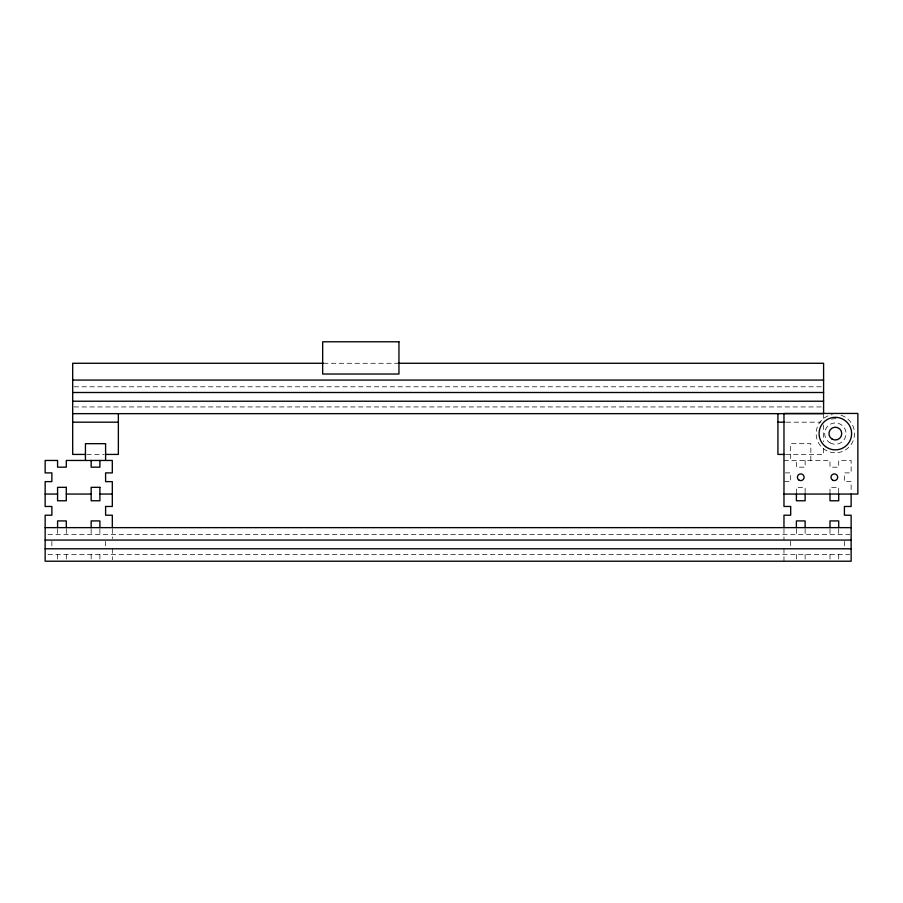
<?xml version="1.0" encoding="UTF-8"?>
<svg xmlns="http://www.w3.org/2000/svg" width="903" height="903" viewBox="0 0 903 903"><rect width="100%" height="100%" fill="white"/><g stroke="black" fill="none" stroke-linecap="round" stroke-linejoin="round"><path stroke-width="0.68" stroke-dasharray="4.51 3.39" d="M323.455 363.277L397.568 363.277M74.091 386.789L822.181 386.789M74.091 406.937L822.181 406.937M786.231 422.186L820.827 422.186M86.79 454.423L104.251 454.423M785.576 454.423L823.592 454.423L823.592 447.414M783.973 460.462L829.981 460.462L829.981 467.178L838.706 467.178L838.706 460.462L851.134 460.462L851.134 472.89L844.418 472.89L844.418 481.626L851.134 481.626L851.134 492.666M785.317 472.89L790.689 472.89L790.689 481.626L783.973 481.626M47.972 534.35L849.723 534.35M47.972 554.498L849.723 554.498M844.418 541.303L844.418 547.545M838.706 492.711L838.706 487.338L829.981 487.338L829.981 492.711M838.706 528.977L838.706 534.35M838.706 554.498L838.706 561.214M829.981 528.977L829.981 534.35M829.981 554.498L829.981 559.871M823.592 413.653L823.592 419.748M823.592 424.986L823.592 441.804M810.838 460.462L810.838 443.678L790.689 443.678L790.689 460.462M805.126 460.462L805.126 467.178L796.39 467.178L796.39 460.462M805.126 492.711L805.126 487.338L796.39 487.338L796.39 492.711M805.126 528.977L805.126 534.35M805.126 554.498L805.126 559.871M796.39 528.977L796.39 534.35M796.39 554.498L796.39 559.871M790.689 541.303L790.689 547.545M783.973 529.011L783.973 540.062M783.973 548.787L783.973 561.214M112.311 529.011L112.311 538.673M112.311 548.787L112.311 559.837M105.595 541.303L105.595 547.545M99.894 528.977L99.894 534.35M99.894 554.498L99.894 561.214M91.158 528.977L91.158 534.35M91.158 554.498L91.158 559.871M66.303 528.977L66.303 534.35M66.303 554.498L66.303 559.871M57.578 528.977L57.578 534.35M57.578 554.498L57.578 559.871M51.866 541.303L51.866 547.545M831.494 419.184A14.922 14.922 0 0 1 837.95 418.902M841.032 415.267A19.189 19.189 0 0 1 850.378 445.54A19.189 19.189 0 0 1 818.773 443.271A19.189 19.189 0 0 1 832.34 414.646M830.026 442.831A10.667 10.667 0 0 0 846.009 433.598A10.667 10.667 0 0 0 830.026 424.365A10.667 10.667 0 0 0 830.026 442.831"/><path stroke-width="1.35" d="M323.455 363.277L72.692 363.277L72.692 454.423L85.446 454.423M398.133 363.277L823.592 363.277L823.592 413.653L72.692 413.653M72.692 380.073L823.592 380.073M72.692 392.5L823.592 392.5M72.692 401.225L823.592 401.225M72.692 422.186L118.361 422.186M777.923 422.186L784.842 422.186M105.595 454.423L118.361 454.423L118.361 413.653M784.301 454.423L777.923 454.423L777.923 413.653M45.15 494.054L57.578 494.054M66.303 494.054L91.158 494.054M99.894 494.054L112.311 494.054M783.973 494.054L857.85 494.054L857.85 413.45L783.973 413.45L783.973 506.47L790.689 506.47L790.689 515.207L783.973 515.207L783.973 527.634M45.15 527.634L851.134 527.634M45.15 540.062L851.134 540.062M45.15 548.787L851.134 548.787M851.134 494.054L851.134 506.47L844.418 506.47L844.418 515.207L851.134 515.207L851.134 561.214L45.15 561.214L45.15 515.207L51.866 515.207L51.866 506.47L45.15 506.47L45.15 481.626L51.866 481.626L51.866 472.89L45.15 472.89L45.15 460.462L57.578 460.462L57.578 467.178L66.303 467.178L66.303 460.462L112.311 460.462L112.311 472.89L105.595 472.89L105.595 481.626L112.311 481.626L112.311 506.47L105.595 506.47L105.595 515.207L112.311 515.207L112.311 527.634M838.706 494.054L838.706 500.77L829.981 500.77L829.981 494.054M838.706 527.634L838.706 520.918L829.981 520.918L829.981 527.634M805.126 494.054L805.126 500.77L796.39 500.77L796.39 494.054M805.126 527.634L805.126 520.918L796.39 520.918L796.39 527.634M105.595 460.462L105.595 443.678L85.446 443.678L85.446 460.462M99.894 460.462L99.894 467.178L91.158 467.178L91.158 460.462M99.894 527.634L99.894 520.918L91.158 520.918L91.158 527.634M66.303 527.634L66.303 520.918L57.578 520.918L57.578 527.634M398.957 341.786L322.664 341.786L322.664 374.023L398.957 374.023L398.957 341.786M66.303 487.338L57.578 487.338L57.578 500.77L66.303 500.77L66.303 487.338M99.894 487.338L91.158 487.338L91.158 500.77L99.894 500.77L99.894 487.338M832.148 439.14A6.4 6.4 0 0 0 841.754 433.598A6.4 6.4 0 0 0 832.148 428.056A6.4 6.4 0 0 0 832.148 439.14M825.489 446.534A16.265 16.265 0 0 0 851.484 435.675A16.265 16.265 0 0 0 829.078 418.586A16.265 16.265 0 0 0 825.489 446.534M832.668 480.17A3.364 3.364 0 0 0 837.702 477.258A3.364 3.364 0 0 0 832.668 474.346A3.364 3.364 0 0 0 832.668 480.17M799.076 480.17A3.364 3.364 0 0 0 804.121 477.258A3.364 3.364 0 0 0 799.076 474.346A3.364 3.364 0 0 0 799.076 480.17"/></g></svg>
